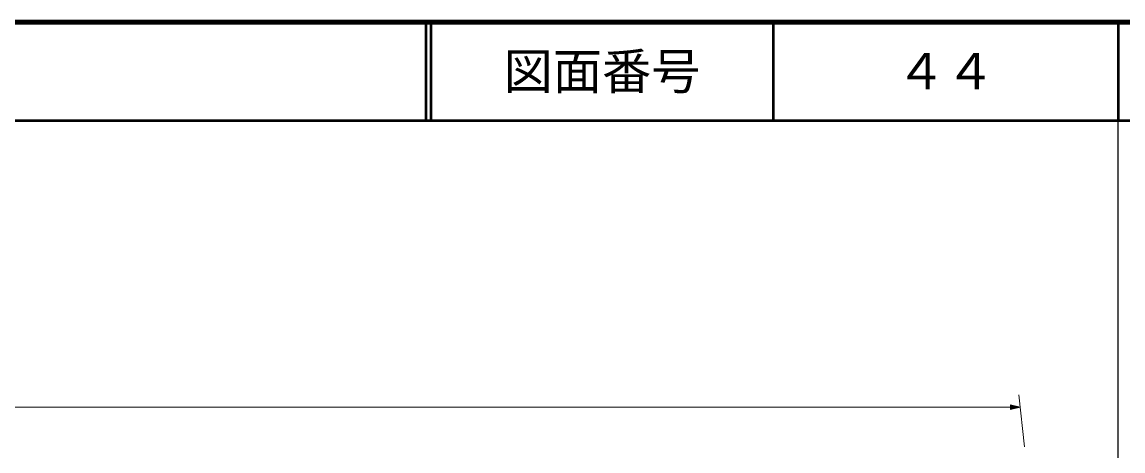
# Model space of a CAD drawing. Units: millimetres, scale not verified. Extents: x 40000 to 680000, y 20000 to 380000.
# Drawn here: x 467748 to 579500, y 336420 to 380000 of the extents above; entities that cross this region are included whole.
import ezdxf
from ezdxf.enums import TextEntityAlignment as Align

# ---------------------------------------------------------------- set-up
doc = ezdxf.new("R2010")
doc.units = ezdxf.units.MM
doc.header["$LTSCALE"] = 1000
for name, color, linetype, lineweight in [('M-TTL', 2, 'Continuous', 140), ('M-TTL-BAND', 7, 'Continuous', 25), ('M-TTL-LINE', 7, 'Continuous', 50), ('S-BGD-HTXT', 6, 'Continuous', 13)]:
    doc.layers.add(name, color=color, linetype=linetype, lineweight=lineweight)
doc.layers.add('M-TTL-TXT', color=7, linetype='Continuous')
doc.styles.add('ＭＳ ゴシック', font='')
doc.styles.get('ＭＳ ゴシック').set_extended_font_data('MS Gothic')

msp = doc.modelspace()

# ---------------------------------------------------------------- linework, layer by layer
at = {"layer": 'M-TTL'}
msp.add_line((680000, 380000), (40000, 380000), dxfattribs=at)
at = {"layer": 'M-TTL-BAND'}
msp.add_line((579000, 20000), (579000, 370000), dxfattribs=at)
at = {"layer": 'M-TTL-LINE'}
for p, q in [((508747, 380000), (508747, 370000)), ((509247, 380000), (509247, 370000)), ((543997, 380000), (543997, 370000)), ((579000, 380000), (579000, 370000)), ((40000, 370000), (680000, 370000))]:
    msp.add_line(p, q, dxfattribs=at)
at = {"layer": 'S-BGD-HTXT'}
for p, q in [((568926, 342134), (569520, 336843)), ((261127, 340871), (569068, 340871)), ((569068, 340871), (568068, 341121)), ((568068, 341121), (568068, 340621)), ((568068, 340621), (569068, 340871)), ((568093, 340659), (568093, 341084)), ((568093, 341084), (568963, 340871)), ((568965, 340871), (568093, 340659)), ((568130, 340696), (568130, 341046)), ((568130, 341046), (568863, 340871)), ((568863, 340871), (568130, 340696)), ((568168, 340734), (568168, 341009)), ((568168, 341009), (568763, 340871)), ((568763, 340871), (568168, 340734)), ((568205, 340771), (568205, 340971)), ((568205, 340971), (568660, 340871)), ((568660, 340871), (568205, 340771)), ((568243, 340809), (568243, 340934)), ((568243, 340934), (568560, 340871)), ((568560, 340871), (568243, 340809)), ((568280, 340846), (568280, 340896)), ((568280, 340896), (568458, 340871)), ((568280, 340871), (568458, 340871)), ((568458, 340871), (568280, 340846))]:
    msp.add_line(p, q, dxfattribs=at)

# ---------------------------------------------------------------- texts
at = {"layer": 'M-TTL-TXT', "style": 'ＭＳ ゴシック'}
for s, p in [('図面番号', (526622, 375000)), ('４４', (561497, 375000))]:
    msp.add_text(s, height=3666, dxfattribs=at).set_placement(p, align=Align.MIDDLE_CENTER)

doc.saveas('drawing.dxf')
